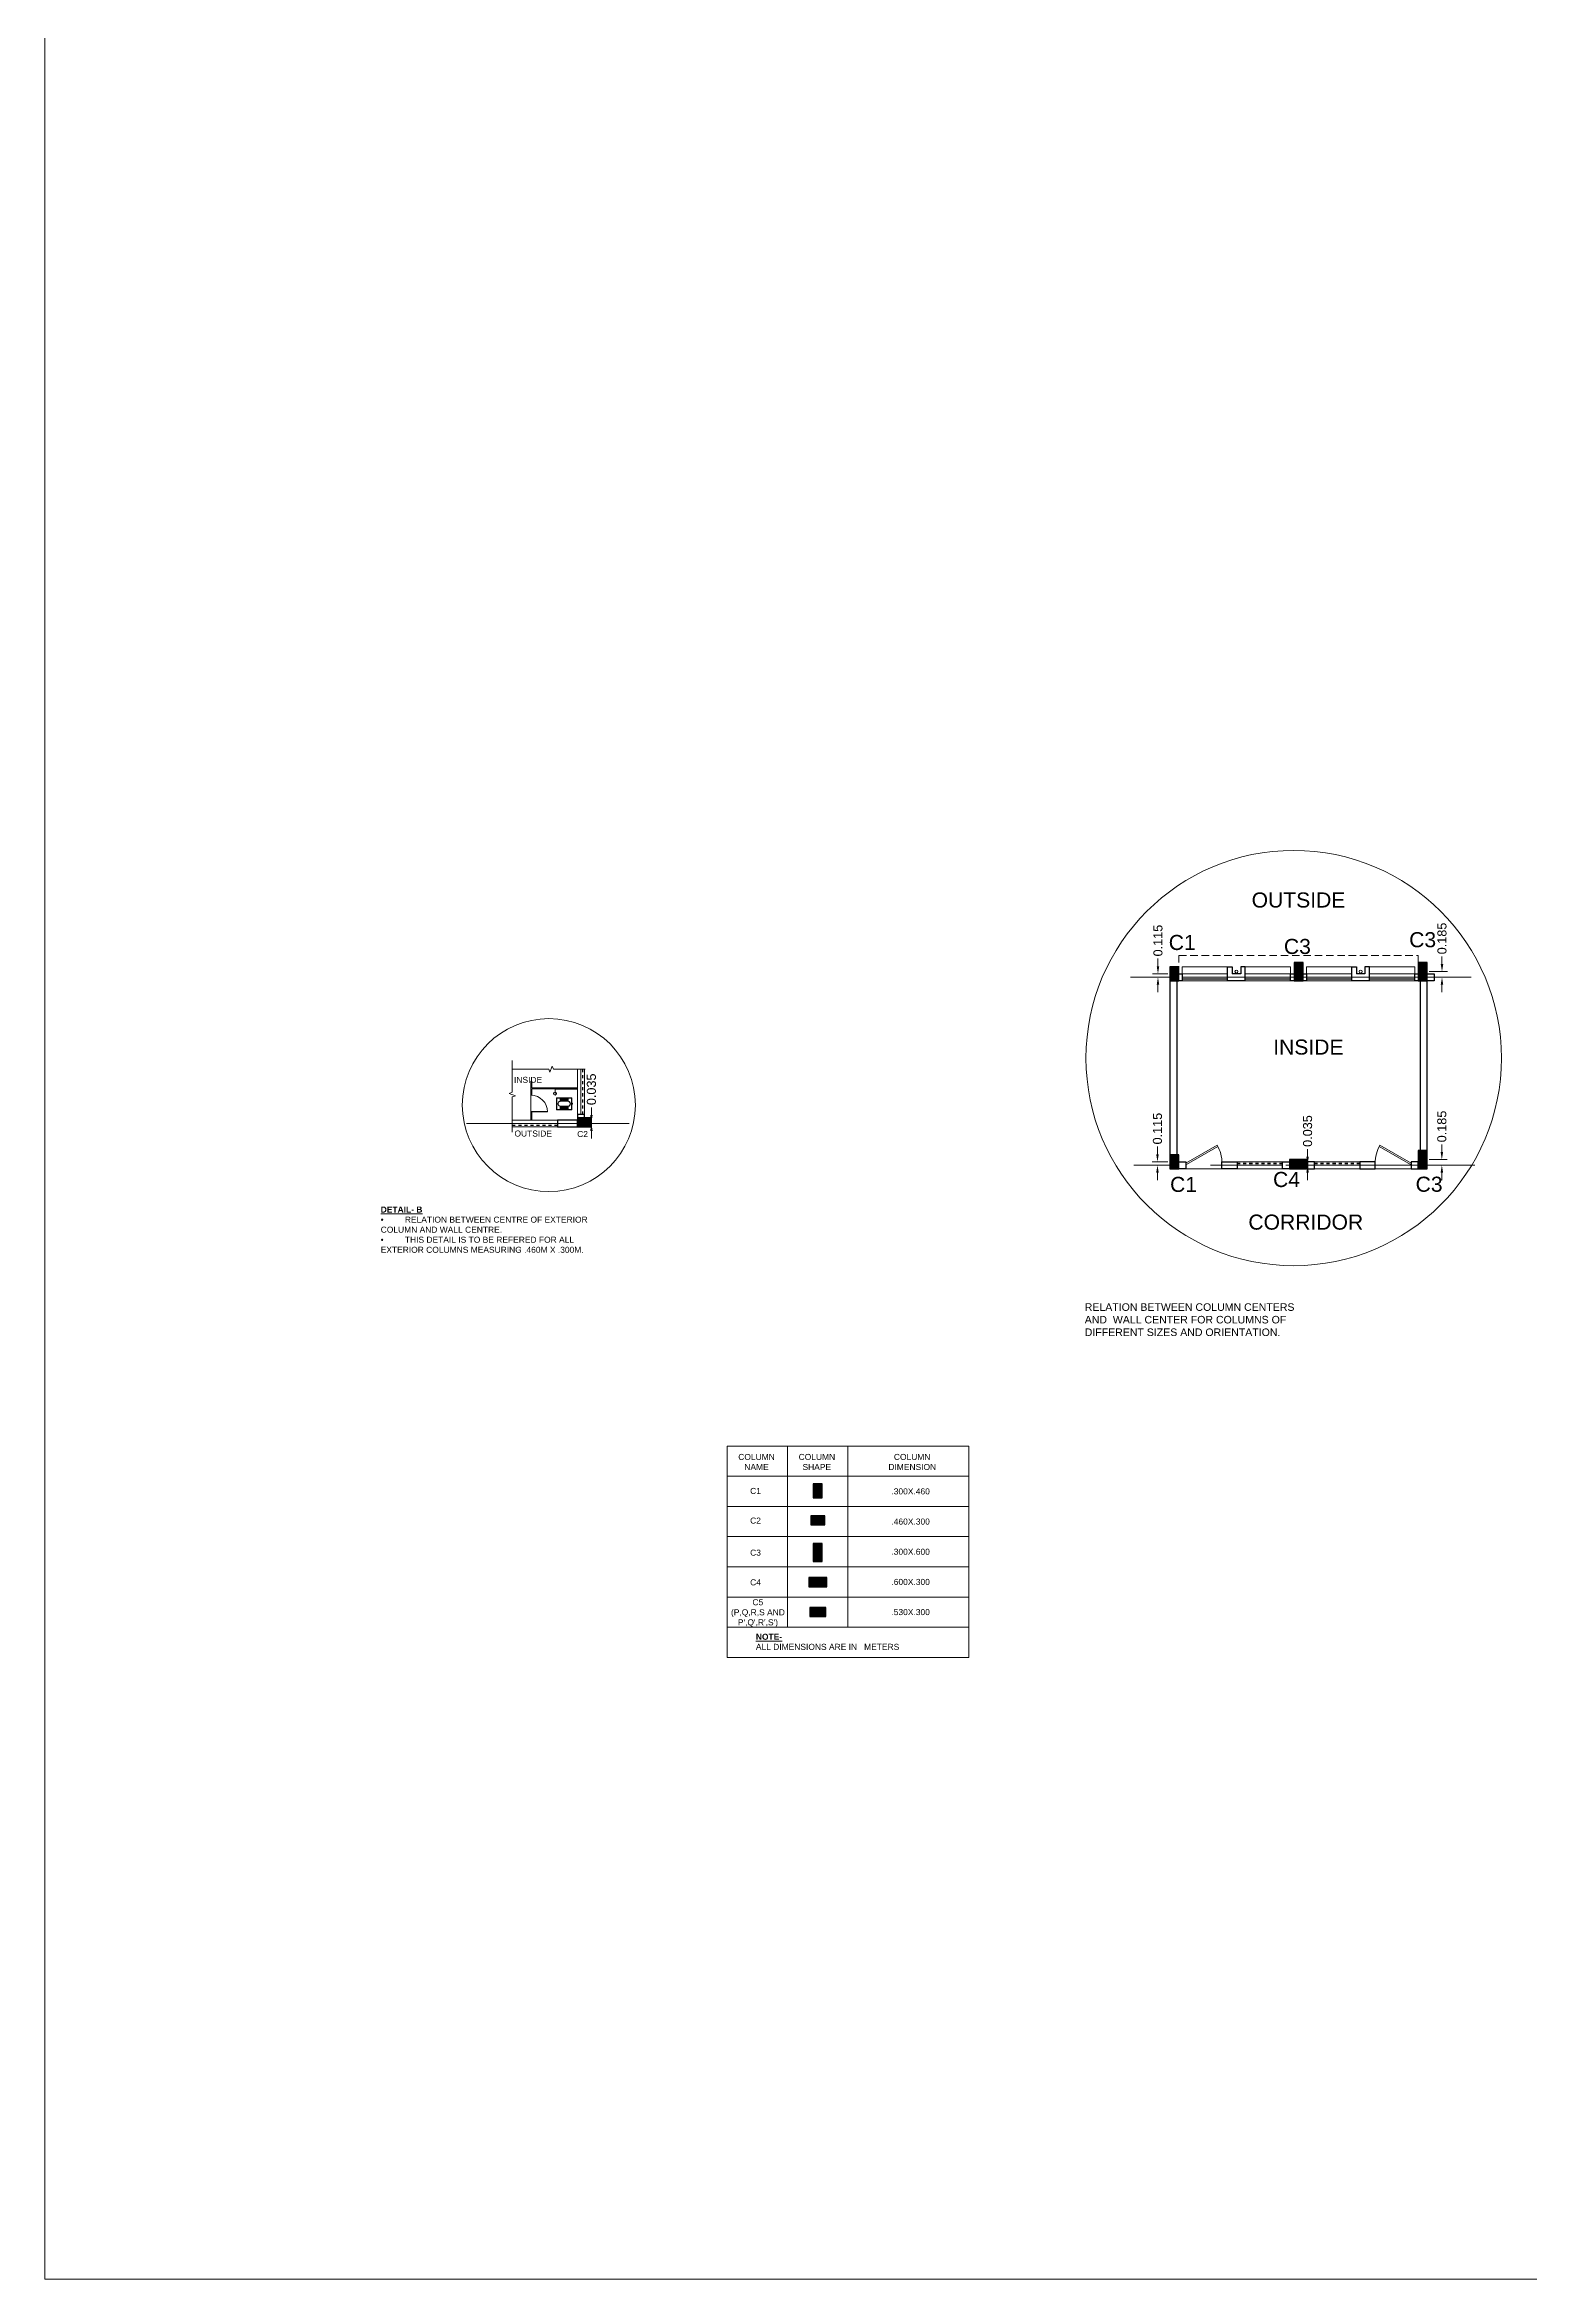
# Model space of a CAD drawing. Header units: millimetres. Extents: x 1898 to 3725, y 783 to 1532.
# Drawn here: x 3236.1 to 3285.3, y 971.9 to 1046 of the extents above; entities that cross this region are included whole.
import ezdxf

# ---------------------------------------------------------------- set-up
doc = ezdxf.new("R2010")
doc.units = ezdxf.units.MM
for name, pattern in [('CENTER', [2, 1.25, -0.25, 0.25, -0.25]), ('CENTER2', [1.125, 0.75, -0.125, 0.125, -0.125]), ('DASHED', [0.75, 0.5, -0.25]), ('DASHED2', [0.375, 0.25, -0.125])]:
    doc.linetypes.add(name, pattern=pattern)
doc.layers.get('0').update_dxf_attribs({"lineweight": 20})
doc.layers.get('Defpoints').update_dxf_attribs({"lineweight": 15})
for name, color, linetype, lineweight in [('CLL LEV.', 15, 'Continuous', 18), ('COL HATCH', 253, 'Continuous', 13), ('Column', 251, 'Continuous', 30), ('CUBICAL TOILET', 5, 'Continuous', 15), ('DIM', 6, 'Continuous', 18), ('Door', 54, 'Continuous', 18), ('ELEV.1', 7, 'Continuous', 20), ('Fixture', 44, 'Continuous', 13), ('GRID', 134, 'CENTER', 18), ('PROJ.', 30, 'DASHED2', 15), ('TEXT', 7, 'Continuous', 15), ('Ventilator', 4, 'DASHED', 18), ('Wall', 7, 'Continuous', 30), ('Window', 150, 'Continuous', 15), ('Window-Wall', 7, 'Continuous', 18)]:
    doc.layers.add(name, color=color, linetype=linetype, lineweight=lineweight)
doc.styles.add('L120', font='arial.ttf', dxfattribs={"height": 0.6})
doc.styles.add('Tabrej', font='arial.ttf')
doc.dimstyles.new('DIMEN', dxfattribs={"dimtxt": 0.3, "dimasz": 0.25, "dimexe": 0.18, "dimexo": 0.0625, "dimgap": 0.09, "dimtad": 0, "dimdec": 3, "dimzin": 0, "dimdsep": 46, "dimtxsty": 'Tabrej', "dimcen": 0, "dimclrd": 256, "dimclre": 256, "dimclrt": 7, "dimadec": 0, "dimazin": 0, "dimtfac": 1, "dimtdec": 3, "dimtofl": 0, "dimtmove": 0, "dimatfit": 1, "dimfxl": 0, "dimtolj": 1, "dimtzin": 0, "dimlwd": -1, "dimlwe": -1, "dimarcsym": 0})

# ---------------------------------------------------------------- blocks, each defined once
blk = doc.blocks.new('VENTILATOR')
at = {"layer": 'Ventilator', "ltscale": 0.02}
for p, q in [((-0.18, -1.5), (-0.18, 0)), ((-0.165, 0), (-0.165, -1.5))]:
    blk.add_line(p, q, dxfattribs=at)
at = {"layer": 'Window-Wall'}
for p, q in [((-0.23, 0), (0, 0)), ((-0.23, -1.5), (-0.23, 0)), ((-0.115, 0), (-0.115, -1.5)), ((0, 0), (0, -1.5)), ((-0.23, -1.5), (0, -1.5))]:
    blk.add_line(p, q, dxfattribs=at)
blk = doc.blocks.new('*U18')
for p, q in [((0, 0), (0, 6)), ((40, 0), (40, 6))]:
    blk.add_line(p, q)
blk.add_lwpolyline([(0, 0), (34.6, -20), (35.5, -18.5), (0.9, 1.5)], close=True)
blk.add_arc((0, 0), 40, 330, 360)
blk = doc.blocks.new('Door')
at = {"layer": 'Door'}
blk.add_line((0, 0.18), (1.199, 0.18), dxfattribs=at)
at = {"layer": 'Door', "xscale": 0.0299845412869386, "yscale": 0.0299845412869386, "zscale": 0.0299845412869386}
blk.add_blockref('*U18', (0, 0), dxfattribs=at)
blk = doc.blocks.new('WINDOW 1')
at = {"layer": 'CLL LEV.'}
for p, q in [((-0.23, 0), (-0.46, 0)), ((-0.46, 0), (-0.46, -1.5)), ((-0.46, -1.5), (-0.23, -1.5))]:
    blk.add_line(p, q, dxfattribs=at)
at = {"layer": 'Window'}
for p, q in [((-0.065, 0), (-0.065, -1.5)), ((-0.05, -1.5), (-0.05, 0))]:
    blk.add_line(p, q, dxfattribs=at)
at = {"layer": 'Window-Wall'}
for p, q in [((0, 0), (-0.23, 0)), ((-0.23, 0), (-0.23, -1.5)), ((-0.115, 0), (-0.115, -1.5)), ((0, -1.5), (0, 0)), ((-0.23, -1.5), (0, -1.5))]:
    blk.add_line(p, q, dxfattribs=at)
blk = doc.blocks.new('SHAFT')
at = {"layer": 'Fixture'}
blk.add_circle((0.327, -0.302), 0.05, dxfattribs=at)
at = {"layer": 'Wall'}
for p, q in [((0.035, 0), (0.62, 0)), ((0.035, 0), (0.035, -0.46)), ((0.035, -0.46), (0.185, -0.46)), ((0.185, -0.46), (0.185, -0.23)), ((0.185, -0.23), (0.47, -0.23)), ((0.47, -0.46), (0.47, -0.23)), ((0.62, -0.46), (0.47, -0.46)), ((0.62, 0), (0.62, -0.46))]:
    blk.add_line(p, q, dxfattribs=at)
blk = doc.blocks.new('CU')
at = {"layer": 'COL HATCH', "linetype": 'CENTER2'}
h = blk.add_hatch(color=256, dxfattribs=at)
h.dxf.hatch_style = 1
h.paths.add_polyline_path([(0, 0.035), (0, -0.265), (0.46, -0.265), (0.46, 0.035)])
at = {"layer": 'Column', "linetype": 'CENTER2'}
blk.add_lwpolyline([(0, 0.035), (0, -0.265), (0.46, -0.265), (0.46, 0.035), (0, 0.035)], dxfattribs=at)
blk = doc.blocks.new('C2')
at = {"layer": 'COL HATCH'}
h = blk.add_hatch(color=256, dxfattribs=at)
h.dxf.hatch_style = 1
h.paths.add_polyline_path([(0.3, 0), (0, 0), (0, -0.6), (0.3, -0.6)])
at = {"layer": 'Column'}
for p, q in [((0, 0), (0, -0.6)), ((0.3, 0), (0, 0)), ((0.3, -0.6), (0.3, 0)), ((0, -0.6), (0.3, -0.6))]:
    blk.add_line(p, q, dxfattribs=at)
blk = doc.blocks.new('*D153')
at = {"layer": 'Defpoints', "color": 0, "lineweight": 15, "transparency": 16777216}
for p in [(3281.879, 1009.017), (3281.879, 1008.832), (3282.36, 1009.017)]:
    blk.add_point(p, dxfattribs=at)
at = {"layer": 'DIM', "transparency": 16777216}
for p, q in [((3282.36, 1009.267), (3282.36, 1009.517)), ((3281.941, 1009.017), (3282.54, 1009.017)), ((3281.941, 1008.832), (3282.54, 1008.832)), ((3282.36, 1008.582), (3282.36, 1008.332))]:
    blk.add_line(p, q, dxfattribs=at)
at = {"layer": 'DIM', "lineweight": 15, "transparency": 16777216}
for points in [[(3282.319, 1009.267), (3282.402, 1009.267), (3282.36, 1009.017)], [(3282.319, 1008.582), (3282.402, 1008.582), (3282.36, 1008.832)]]:
    blk.add_solid(points, dxfattribs=at)
at = {"layer": 'DIM', "color": 7, "transparency": 16777216, "insert": (3282.36, 1010.115), "char_height": 0.3, "attachment_point": 5, "rotation": 90, "style": 'Tabrej'}
blk.add_mtext('\\A1;0.185', dxfattribs=at)
blk = doc.blocks.new('*D154')
at = {"layer": 'Defpoints', "color": 0, "lineweight": 15, "transparency": 16777216}
for p in [(3281.879, 1015.247), (3282.365, 1015.247), (3282.109, 1015.062)]:
    blk.add_point(p, dxfattribs=at)
at = {"layer": 'DIM', "transparency": 16777216}
for p, q in [((3281.941, 1015.247), (3282.545, 1015.247)), ((3282.365, 1015.497), (3282.365, 1015.747)), ((3282.171, 1015.062), (3282.545, 1015.062)), ((3282.365, 1014.812), (3282.365, 1014.562))]:
    blk.add_line(p, q, dxfattribs=at)
at = {"layer": 'DIM', "lineweight": 15, "transparency": 16777216}
for points in [[(3282.323, 1015.497), (3282.406, 1015.497), (3282.365, 1015.247)], [(3282.323, 1014.812), (3282.406, 1014.812), (3282.365, 1015.062)]]:
    blk.add_solid(points, dxfattribs=at)
at = {"layer": 'DIM', "color": 7, "transparency": 16777216, "insert": (3282.365, 1016.345), "char_height": 0.3, "attachment_point": 5, "rotation": 90, "style": 'Tabrej'}
blk.add_mtext('\\A1;0.185', dxfattribs=at)
blk = doc.blocks.new('*D155')
at = {"layer": 'Defpoints', "color": 0, "lineweight": 15, "transparency": 16777216}
for p in [(3272.958, 1015.177), (3273.349, 1015.177), (3273.313, 1015.062)]:
    blk.add_point(p, dxfattribs=at)
at = {"layer": 'DIM', "transparency": 16777216}
for p, q in [((3273.286, 1015.177), (3272.778, 1015.177)), ((3272.958, 1015.427), (3272.958, 1015.677)), ((3273.25, 1015.062), (3272.778, 1015.062)), ((3272.958, 1014.812), (3272.958, 1014.562))]:
    blk.add_line(p, q, dxfattribs=at)
at = {"layer": 'DIM', "lineweight": 15, "transparency": 16777216}
for points in [[(3272.917, 1015.427), (3273, 1015.427), (3272.958, 1015.177)], [(3272.917, 1014.812), (3273, 1014.812), (3272.958, 1015.062)]]:
    blk.add_solid(points, dxfattribs=at)
at = {"layer": 'DIM', "color": 7, "transparency": 16777216, "insert": (3272.958, 1016.275), "char_height": 0.3, "attachment_point": 5, "rotation": 90, "style": 'Tabrej'}
blk.add_mtext('\\A1;0.115', dxfattribs=at)
blk = doc.blocks.new('*D156')
at = {"layer": 'Defpoints', "color": 0, "lineweight": 15, "transparency": 16777216}
for p in [(3272.941, 1008.947), (3273.349, 1008.947), (3273.349, 1008.832)]:
    blk.add_point(p, dxfattribs=at)
at = {"layer": 'DIM', "transparency": 16777216}
for p, q in [((3272.941, 1009.197), (3272.941, 1009.447)), ((3273.286, 1008.947), (3272.761, 1008.947)), ((3273.286, 1008.832), (3272.761, 1008.832)), ((3272.941, 1008.582), (3272.941, 1008.332))]:
    blk.add_line(p, q, dxfattribs=at)
at = {"layer": 'DIM', "lineweight": 15, "transparency": 16777216}
for points in [[(3272.9, 1009.197), (3272.983, 1009.197), (3272.941, 1008.947)], [(3272.9, 1008.582), (3272.983, 1008.582), (3272.941, 1008.832)]]:
    blk.add_solid(points, dxfattribs=at)
at = {"layer": 'DIM', "color": 7, "transparency": 16777216, "insert": (3272.941, 1010.045), "char_height": 0.3, "attachment_point": 5, "rotation": 90, "style": 'Tabrej'}
blk.add_mtext('\\A1;0.115', dxfattribs=at)
blk = doc.blocks.new('*D157')
at = {"layer": 'Defpoints', "color": 0, "lineweight": 15, "transparency": 16777216}
for p in [(3277.914, 1008.867), (3277.914, 1008.867), (3277.914, 1008.832)]:
    blk.add_point(p, dxfattribs=at)
at = {"layer": 'DIM', "transparency": 16777216}
for p, q in [((3277.914, 1009.117), (3277.914, 1009.367)), ((3277.851, 1008.867), (3277.734, 1008.867)), ((3277.851, 1008.832), (3277.734, 1008.832)), ((3277.914, 1008.582), (3277.914, 1008.332))]:
    blk.add_line(p, q, dxfattribs=at)
at = {"layer": 'DIM', "lineweight": 15, "transparency": 16777216}
for points in [[(3277.872, 1009.117), (3277.955, 1009.117), (3277.914, 1008.867)], [(3277.872, 1008.582), (3277.955, 1008.582), (3277.914, 1008.832)]]:
    blk.add_solid(points, dxfattribs=at)
at = {"layer": 'DIM', "color": 7, "transparency": 16777216, "insert": (3277.914, 1009.965), "char_height": 0.3, "attachment_point": 5, "rotation": 90, "style": 'Tabrej'}
blk.add_mtext('\\A1;0.035', dxfattribs=at)
blk = doc.blocks.new('RH 1200')
for p, q in [((-21.7, 0), (21.7, 0)), ((21, 0), (21, 43.3)), ((21.7, 0), (21, 0)), ((21.7, 0), (21.7, 43.3))]:
    blk.add_line(p, q)
at = {"extrusion": (0, 0, -1)}
blk.add_ellipse((21.7, 0), major_axis=(-30.6, 30.6), ratio=1, start_param=5.497787, end_param=7.068583, dxfattribs=at)
blk = doc.blocks.new('GHH')
at = {"layer": 'Door', "ltscale": 20}
blk.add_line((3289.697, -299.103), (3289.697, -299.853), dxfattribs=at)
at = {"layer": 'Door', "ltscale": 20, "xscale": 0.015874999996413, "yscale": 0.015874999996413, "zscale": 0.015874999996413, "rotation": 270}
blk.add_blockref('RH 1200', (3289.697, -299.479), dxfattribs=at)
blk = doc.blocks.new('RSA CL6')
for p, q in [((5.5, 3.5), (5.5, 7.3)), ((5.9, 3.5), (5.9, 7.3)), ((6.3, 3.5), (6.3, 7.3)), ((6.7, 3.4), (6.7, 7.3)), ((7.1, 3.4), (7.1, 7.3)), ((7.5, 3.4), (7.5, 7.3)), ((7.9, 3.4), (7.9, 7.3)), ((8.3, 3.4), (8.3, 7.3)), ((8.7, 3.4), (8.7, 7.3)), ((9.1, 3.4), (9.1, 7.3)), ((9.4, 3.4), (9.4, 7.3)), ((9.8, 3.4), (9.8, 7.3)), ((10.2, 3.4), (10.2, 7.3)), ((10.6, 3.4), (10.6, 7.3)), ((11, 3.3), (11, 7.3)), ((11.4, 3.3), (11.4, 7.3)), ((11.8, 3.3), (11.8, 7.3)), ((12.2, 3.3), (12.2, 7.3)), ((12.6, 3.3), (12.6, 7.3)), ((13, 3.3), (13, 7.3)), ((13.4, 3.3), (13.4, 7.3)), ((13.8, 3.3), (13.8, 7.3)), ((14.2, 3.3), (14.2, 7.3)), ((14.6, 3.3), (14.6, 7.3)), ((15, 3.2), (15, 7.3)), ((15.4, 3.2), (15.4, 7.3)), ((15.7, 3.2), (15.7, 7.3)), ((16.1, 3.2), (16.1, 7.3)), ((16.1, 7.3), (16.1, 3.2)), ((5.5, -7.3), (5.5, -3.5)), ((5.9, -7.3), (5.9, -3.5)), ((6.3, -7.3), (6.3, -3.4)), ((6.7, -7.3), (6.7, -3.4)), ((7.1, -7.3), (7.1, -3.4)), ((7.5, -7.3), (7.5, -3.4)), ((7.9, -7.3), (7.9, -3.4)), ((8.3, -7.3), (8.3, -3.4)), ((8.7, -7.3), (8.7, -3.4)), ((9.1, -7.3), (9.1, -3.4)), ((9.4, -7.3), (9.4, -3.4)), ((9.8, -7.3), (9.8, -3.3)), ((10.2, -7.3), (10.2, -3.3)), ((10.6, -7.3), (10.6, -3.3)), ((11, -7.3), (11, -3.3)), ((11.4, -7.3), (11.4, -3.3)), ((11.8, -7.3), (11.8, -3.3)), ((12.2, -7.3), (12.2, -3.3)), ((12.6, -7.3), (12.6, -3.3)), ((13, -7.3), (13, -3.3)), ((13.4, -7.3), (13.4, -3.2)), ((13.8, -7.3), (13.8, -3.2)), ((14.2, -7.3), (14.2, -3.2)), ((14.6, -7.3), (14.6, -3.2)), ((15, -7.3), (15, -3.2)), ((15.4, -7.3), (15.4, -3.2)), ((15.7, -7.3), (15.7, -3.2)), ((16.1, -3.2), (16.1, -7.3)), ((16.1, -7.3), (16.1, -3.2))]:
    blk.add_line(p, q)
blk.add_lwpolyline([(0.8, -0.6), (0, -0.6), (0, 0.6), (0.8, 0.6)])
for points in [[(0.8, 7.9), (20.9, 7.9), (20.9, -7.9), (0.8, -7.9)], [(1.4, 7.3), (20.3, 7.3), (20.3, -7.3), (1.4, -7.3)]]:
    blk.add_lwpolyline(points, close=True)
for points in [[(5.5, 3.5), (16.1, 3.2, -0.899983), (16.1, -3.2), (5.5, -3.5, -0.799392)], [(5.5, 3.3), (16.1, 3, -0.897689), (16.1, -3), (5.6, -3.3, -0.793494), (5.5, 3.3)]]:
    blk.add_lwpolyline(points, format="xyb", close=True)
blk = doc.blocks.new('C3')
at = {"layer": 'COL HATCH'}
h = blk.add_hatch(color=256, dxfattribs=at)
h.dxf.hatch_style = 1
h.paths.add_polyline_path([(0.3, 0), (0, 0), (0, -0.53), (0.3, -0.53)])
at = {"layer": 'Column'}
for p, q in [((0, 0), (0, -0.53)), ((0.3, 0), (0, 0)), ((0.3, -0.53), (0.3, 0)), ((0, -0.53), (0.3, -0.53))]:
    blk.add_line(p, q, dxfattribs=at)
blk = doc.blocks.new('*D162')
at = {"layer": 'Defpoints', "color": 0, "lineweight": 15, "transparency": 16777216}
for p in [(3254.194, 1010.25), (3254.194, 1010.25), (3254.194, 1010.215)]:
    blk.add_point(p, dxfattribs=at)
at = {"layer": 'DIM', "transparency": 16777216}
for p, q in [((3254.194, 1010.5), (3254.194, 1010.75)), ((3254.131, 1010.25), (3254.014, 1010.25)), ((3254.131, 1010.215), (3254.014, 1010.215)), ((3254.194, 1009.965), (3254.194, 1009.715))]:
    blk.add_line(p, q, dxfattribs=at)
at = {"layer": 'DIM', "lineweight": 15, "transparency": 16777216}
for points in [[(3254.152, 1010.5), (3254.235, 1010.5), (3254.194, 1010.25)], [(3254.152, 1009.965), (3254.235, 1009.965), (3254.194, 1010.215)]]:
    blk.add_solid(points, dxfattribs=at)
at = {"layer": 'DIM', "color": 7, "transparency": 16777216, "insert": (3254.194, 1011.347), "char_height": 0.3, "attachment_point": 5, "rotation": 90, "style": 'Tabrej'}
blk.add_mtext('\\A1;0.035', dxfattribs=at)

msp = doc.modelspace()

# ---------------------------------------------------------------- linework, layer by layer
msp.add_circle((3252.7847, 1010.8249), 2.8663)
at = {"layer": 'CUBICAL TOILET'}
for p, q in [((3252.1895, 1011.3976), (3252.1894, 1011.6183)), ((3252.2194, 1011.6183), (3252.1894, 1011.6183)), ((3252.2195, 1011.3976), (3252.2194, 1011.6183)), ((3252.1897, 1011.1579), (3252.1895, 1011.3976)), ((3252.1897, 1011.1579), (3252.2197, 1011.158)), ((3252.2195, 1011.3976), (3253.7395, 1011.3986)), ((3252.2195, 1011.3676), (3253.7395, 1011.3686)), ((3252.2197, 1011.158), (3252.2195, 1011.3676)), ((3252.1902, 1010.32), (3252.19, 1010.5757)), ((3252.22, 1010.5757), (3252.19, 1010.5757)), ((3252.2202, 1010.32), (3252.22, 1010.5757))]:
    msp.add_line(p, q, dxfattribs=at)
at = {"layer": 'DIM', "linetype": 'Continuous'}
msp.add_lwpolyline([(3236.087, 1200.4944), (3426.4168, 1200.4944), (3426.4168, 971.9167), (3236.087, 971.9167)], close=True, dxfattribs=at)
for points in [[(3251.5736, 1009.9318), (3251.5736, 1011.0979), (3251.6766, 1011.1354), (3251.4706, 1011.2104), (3251.5736, 1011.2479), (3251.5736, 1012.3032)], [(3251.5736, 1012.0146), (3252.7844, 1012.0146), (3252.8219, 1011.9116), (3252.8969, 1012.1177), (3252.9344, 1012.0146), (3253.9897, 1012.0146)]]:
    msp.add_lwpolyline(points, dxfattribs=at)
at = {"layer": 'ELEV.1'}
msp.add_circle((3277.4538, 1012.3822), 6.8801, dxfattribs=at)
at = {"layer": 'Fixture', "ltscale": 0.05}
for p in [(3253.7396, 1011.3562), (3252.9897, 1011.1899)]:
    msp.add_line(p, (3252.9896, 1011.3557), dxfattribs=at)
msp.add_circle((3252.9896, 1011.2057), 0.05, dxfattribs=at)
at = {"layer": 'GRID', "ltscale": 5}
for p, q in [((3283.332, 1015.0624), (3272.0457, 1015.0624)), ((3250.0565, 1010.2147), (3255.4427, 1010.2147)), ((3283.447, 1008.8324), (3272.1607, 1008.8324))]:
    msp.add_line(p, q, dxfattribs=at)
at = {"layer": 'PROJ.'}
for p, q in [((3273.6488, 1015.1774), (3273.6488, 1015.7774)), ((3273.6488, 1015.7774), (3281.5788, 1015.7774)), ((3281.5788, 1015.1774), (3281.5788, 1015.7774))]:
    msp.add_line(p, q, dxfattribs=at)
at = {"layer": 'TEXT'}
for p, q in [((3258.6893, 999.5243), (3258.6893, 992.5243)), ((3258.6893, 999.5243), (3266.6893, 999.5243)), ((3260.6893, 999.5243), (3260.6893, 993.5243)), ((3262.6893, 999.5243), (3262.6893, 993.5243)), ((3266.6893, 999.5243), (3266.6893, 992.5243)), ((3258.6893, 998.5243), (3266.6893, 998.5243)), ((3258.6893, 997.5243), (3266.6893, 997.5243)), ((3258.6893, 996.5243), (3266.6893, 996.5243)), ((3258.6893, 995.5243), (3266.6893, 995.5243)), ((3258.6893, 994.5243), (3266.6893, 994.5243)), ((3258.6893, 993.5243), (3266.6893, 993.5243)), ((3258.6893, 992.5243), (3266.6893, 992.5243))]:
    msp.add_line(p, q, dxfattribs=at)
msp.add_lwpolyline([(3258.6893, 992.5243), (3258.6893, 999.5243), (3266.6893, 999.5243), (3266.6893, 992.5243)], dxfattribs=at)
at = {"layer": 'Wall'}
for p, q in [((3273.3488, 1014.9474), (3273.3488, 1009.1774)), ((3273.5788, 1014.9474), (3273.5788, 1009.1774)), ((3281.6488, 1009.3174), (3281.6488, 1014.9474)), ((3281.8788, 1009.3174), (3281.8788, 1014.9474))]:
    msp.add_line(p, q, dxfattribs=at)
for points in [[(3273.7638, 1015.1774), (3273.7638, 1014.9474), (3273.6488, 1014.9474), (3273.6488, 1015.1774), (3273.7638, 1015.1774)], [(3273.7638, 1015.1774), (3273.7638, 1014.9474), (3273.6488, 1014.9474), (3273.6488, 1015.1774), (3273.7638, 1015.1774)], [(3277.4638, 1015.1774), (3277.4638, 1014.9474), (3277.3488, 1014.9474), (3277.3488, 1015.1774), (3277.4638, 1015.1774)], [(3277.8788, 1015.1774), (3277.8788, 1014.9474), (3277.7638, 1014.9474), (3277.7638, 1015.1774), (3277.8788, 1015.1774)], [(3281.5788, 1015.1774), (3281.5788, 1014.9474), (3281.4638, 1014.9474), (3281.4638, 1015.1774), (3281.5788, 1015.1774)], [(3281.8788, 1014.9474), (3281.8788, 1015.1774), (3282.1088, 1015.1774), (3282.1088, 1014.9474), (3281.8788, 1014.9474)], [(3253.0736, 1010.3297), (3253.0736, 1010.0996), (3253.7335, 1010.0996), (3253.7335, 1010.3296), (3253.0736, 1010.3297)], [(3253.9635, 1010.5146), (3253.7335, 1010.5146), (3253.7335, 1010.3996), (3253.9635, 1010.3996), (3253.9635, 1010.5146)], [(3273.6488, 1008.7174), (3273.6488, 1008.9474), (3273.8788, 1008.9474), (3273.8788, 1008.7174), (3273.6488, 1008.7174)], [(3277.0838, 1008.7174), (3277.0838, 1008.9474), (3277.3138, 1008.9474), (3277.3138, 1008.7174), (3277.0838, 1008.7174)], [(3278.1438, 1008.7174), (3278.1438, 1008.9474), (3277.9138, 1008.9474), (3277.9138, 1008.7174), (3278.1438, 1008.7174)], [(3281.5788, 1008.7174), (3281.5788, 1008.9474), (3281.3488, 1008.9474), (3281.3488, 1008.7174), (3281.5788, 1008.7174)]]:
    msp.add_lwpolyline(points, dxfattribs=at)
for points in [[(3275.0782, 1008.7172), (3275.0782, 1008.9474), (3275.5838, 1008.9474), (3275.5838, 1008.7172)], [(3280.1494, 1008.7172), (3280.1494, 1008.9474), (3279.6438, 1008.9474), (3279.6438, 1008.7172)]]:
    msp.add_lwpolyline(points, close=True, dxfattribs=at)

# ---------------------------------------------------------------- block references
at = {"layer": 'Column', "linetype": 'CENTER2'}
for p, rotation in [((3273.6138, 1015.4074), 270), ((3273.6138, 1009.1774), 270), ((3261.8043, 998.2765), 270), ((3261.9193, 996.9524), 180)]:
    msp.add_blockref('CU', p, dxfattribs=dict(at, rotation=rotation))
at = {"layer": 'Column', "color": 5}
for p in [(3277.4638, 1015.5474), (3281.5788, 1015.5474), (3281.5788, 1009.3174), (3261.5393, 996.3004)]:
    msp.add_blockref('C2', p, dxfattribs=at)
at = {"layer": 'Column'}
msp.add_blockref('CU', (3253.7335, 1010.3646), dxfattribs=at)
at = {"layer": 'Column', "color": 5, "rotation": 270}
for p in [(3277.9138, 1009.0174), (3261.9893, 995.166)]:
    msp.add_blockref('C2', p, dxfattribs=at)
at = {"layer": 'Column', "rotation": 270}
msp.add_blockref('C3', (3261.9543, 994.1774), dxfattribs=at)
at = {"layer": 'Door', "xscale": 0.8000000001374484, "yscale": 0.8000000001374484, "zscale": 0.8000000001374484, "rotation": 0.03572769329324655}
msp.add_blockref('GHH', (620.2836, 1248.8171), dxfattribs=at)
at = {"layer": 'Fixture', "extrusion": (0, 0, -1), "xscale": -0.02539999999589984, "yscale": 0.02539999999589782, "zscale": -0.02539999999589984, "rotation": 179.9628737661411}
msp.add_blockref('RSA CL6', (-3253.5649, 1010.8685), dxfattribs=at)
at = {"layer": 'Wall'}
for name, p, rotation in [('WINDOW 1', (3275.2638, 1014.9474), 270), ('SHAFT', (3275.8838, 1014.9474), 180), ('WINDOW 1', (3277.3488, 1014.9474), 270), ('WINDOW 1', (3279.3788, 1014.9474), 270), ('SHAFT', (3279.9988, 1014.9474), 180), ('WINDOW 1', (3281.4638, 1014.9474), 270), ('VENTILATOR', (3253.7335, 1010.5146), 180), ('VENTILATOR', (3251.5736, 1010.3297), 90), ('Door', (3281.3488, 1008.8972), 180), ('VENTILATOR', (3279.6438, 1008.7174), 270)]:
    msp.add_blockref(name, p, dxfattribs=dict(at, rotation=rotation))
at = {"layer": 'Wall', "xscale": -1}
for name, p, rotation in [('Door', (3273.8788, 1008.8972), 180), ('VENTILATOR', (3275.5838, 1008.7174), 90)]:
    msp.add_blockref(name, p, dxfattribs=dict(at, rotation=rotation))

# ---------------------------------------------------------------- texts
at = {"layer": 'TEXT', "lineweight": 30, "char_height": 0.5, "attachment_point": 1, "style": 'L120'}
for s, insert, width in [('OUTSIDE', (3276.0606, 1017.871), 2.939058), ('INSIDE', (3276.7753, 1012.9973), 1.957909), ('CORRIDOR', (3275.9521, 1007.1971), 4.057715)]:
    msp.add_mtext(s, dxfattribs=dict(at, insert=insert, width=width))
for s, width, insert in [('C1', 0.410586, (3273.3145, 1016.4635)), ('C3', 0.396317, (3277.1289, 1016.3318)), ('C3', 0.396317, (3281.278, 1016.5544)), ('C4', 0.396317, (3276.7694, 1008.6101)), ('C1', 0.410586, (3273.3587, 1008.4465)), ('C3', 0.396317, (3281.4917, 1008.4524))]:
    msp.add_mtext_dynamic_manual_height_columns(s, width=width, gutter_width=24, heights=[0], dxfattribs=dict(at, insert=insert))
at = {"layer": 'TEXT', "attachment_point": 1, "style": 'Tabrej'}
for s, width, insert, char_height in [('INSIDE', 0.335986, (3251.6302, 1011.7606), 0.2), ('OUTSIDE', 0.723982, (3251.6457, 1009.9824), 0.2), ('C2', 0.410586, (3253.7222, 1009.9657), 0.2), ('{\\fArial|b1|i0|c0|p34;\\LDETAIL- B\\P\\pi-0.66,l0.66,t0.66;\\fSymbol|b0|i0|c2|p18;\\l·^I}RELATION BETWEEN CENTRE OF EXTERIOR COLUMN AND WALL CENTRE.\\P{\\fSymbol|b0|i0|c2|p18;·^I}THIS DETAIL IS TO BE REFERED FOR ALL EXTERIOR COLUMNS MEASURING .460M X .300M.', 6.837384, (3247.2154, 1007.4634), 0.2), ('RELATION BETWEEN COLUMN CENTERS AND  WALL CENTER FOR COLUMNS OF DIFFERENT SIZES AND ORIENTATION.', 7.14975, (3270.5325, 1004.2566), 0.25), ('\\pi0.037433;COLUMN \\P\\pi0.23893;NAME', 1.24881, (3259.0197, 999.2667), 0.2), ('\\pi0.037433;COLUMN \\P\\pi0.16458;SHAPE', 1.24881, (3261.0197, 999.2667), 0.2), ('\\pi0.037433;COLUMN \\P\\pi-0.14504;DIMENSION', 1.24881, (3264.1736, 999.2667), 0.2), ('C1', 0.896471, (3259.4511, 998.1407), 0.2), ('\\pi0.0068059;.300X.460', 1.24881, (3264.1224, 998.1249), 0.2), ('C2', 0.896471, (3259.4511, 997.1573), 0.2), ('\\pi0.0068059;.460X.300', 1.24881, (3264.1224, 997.1249), 0.2), ('C3', 0.896471, (3259.4511, 996.0948), 0.2), ('\\pi0.0068059;.300X.600', 1.24881, (3264.1224, 996.1249), 0.2), ("\\pi0.91438;C5\\P\\pi0.20367;(P,Q,R,S AND \\P\\pi0.43069;P',Q',R',S')", 2.160827, (3258.6124, 994.4519), 0.2), ('C4', 0.896471, (3259.4511, 995.1103), 0.2), ('\\pi0.0068059;.600X.300', 1.24881, (3264.1224, 995.1249), 0.2), ('\\pi0.0068059;.530X.300', 1.24881, (3264.1224, 994.1249), 0.2), ('{\\fArial|b1|i0|c0|p34;\\LNOTE- \\P}ALL DIMENSIONS ARE IN   METERS', 4.945696, (3259.6401, 993.307), 0.2)]:
    msp.add_mtext_dynamic_manual_height_columns(s, width=width, gutter_width=24, heights=[0], dxfattribs=dict(at, insert=insert, char_height=char_height))

# ---------------------------------------------------------------- dimensions: what is measured, and where the dimension line sits
at = {"layer": 'DIM'}
for base, p1, p2, picture, middle in [((3272.9583, 1015.1774), (3273.3125, 1015.0624), (3273.3488, 1015.1774), '*D155', (3272.9583, 1016.2747)), ((3282.3647, 1015.2474), (3282.1088, 1015.0624), (3281.8788, 1015.2474), '*D154', (3282.3647, 1016.3447)), ((3254.1935, 1010.2496), (3254.1935, 1010.2147), (3254.1935, 1010.2496), '*D162', (3254.1935, 1011.3469)), ((3272.9415, 1008.9474), (3273.3488, 1008.8324), (3273.3488, 1008.9474), '*D156', (3272.9415, 1010.0447)), ((3277.9138, 1008.8674), (3277.9138, 1008.8324), (3277.9138, 1008.8674), '*D157', (3277.9138, 1009.9647)), ((3282.3603, 1009.0174), (3281.8788, 1008.8324), (3281.8788, 1009.0174), '*D153', (3282.3603, 1010.1147))]:
    dim = msp.add_linear_dim(base=base, p1=p1, p2=p2, angle=90, dimstyle='DIMEN', dxfattribs=at)
    dim.commit()
    dim.dimension.update_dxf_attribs({"geometry": picture, "text_midpoint": middle})

doc.saveas('drawing.dxf')
